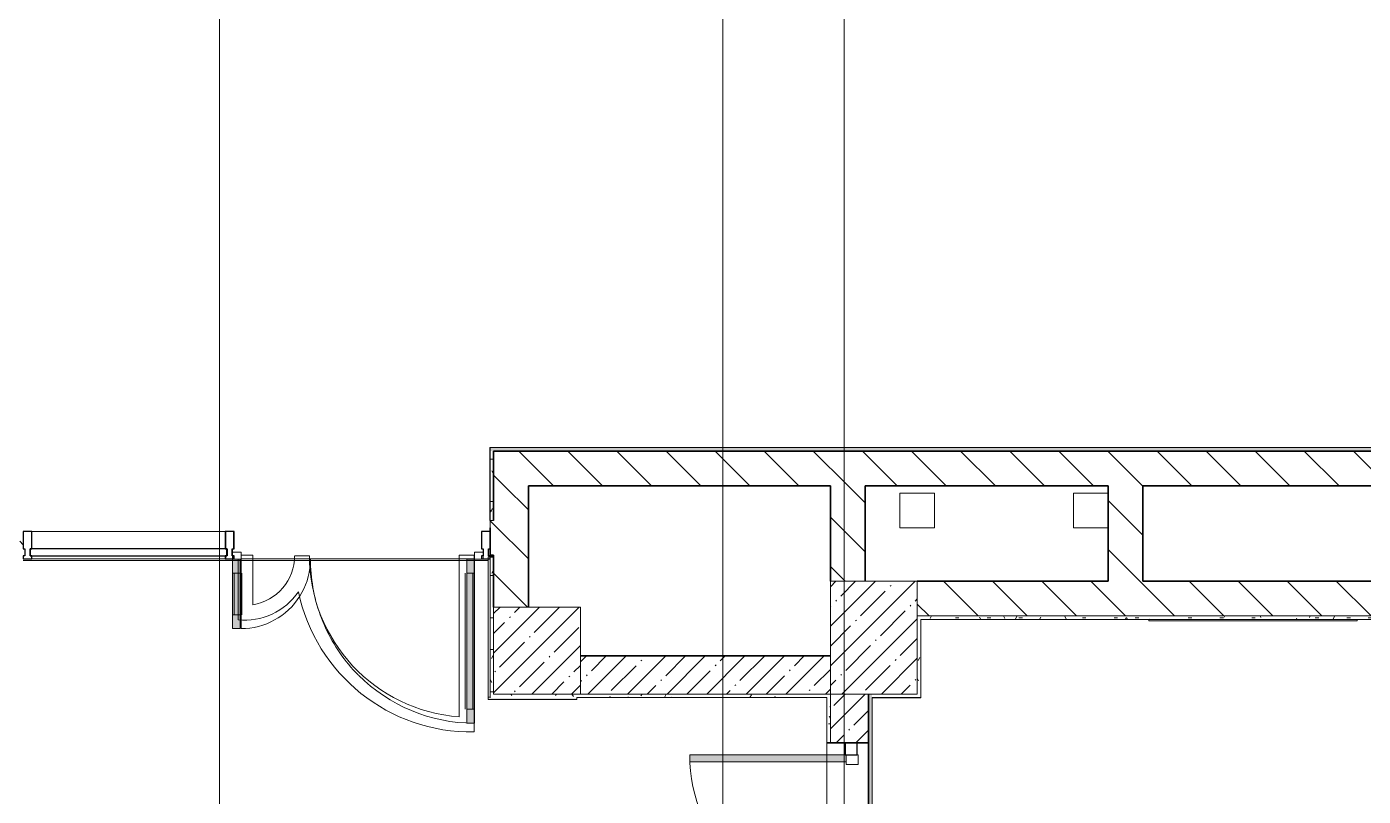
# Model space of a CAD drawing. Header units: millimetres. Extents: x 3914 to 443608, y -156176 to 78197.
# Drawn here: x 386270 to 393969, y -135666 to -131232 of the extents above; entities that cross this region are included whole.
import ezdxf

# ---------------------------------------------------------------- set-up
doc = ezdxf.new("R2010")
doc.units = ezdxf.units.MM
doc.layers.add('A-AREA-PATT-3', color=7, linetype='Continuous', lineweight=5, true_color=0xe6fae8, transparency=1)
for name, color, linetype, lineweight in [('A-DETL-GENF', 7, 'Continuous', 9), ('A-DOOR-1', 7, 'Continuous', 5), ('A-FLOR', 7, 'Continuous', 9), ('A-FLOR-PATT-1', 7, 'Continuous', 5), ('A-GLAZ-CURT', 7, 'Continuous', 9), ('A-GLAZ-CURT-2', 7, 'Continuous', 25), ('A-GLAZ-CWMG', 7, 'Continuous', 9), ('A-GLAZ-CWMG-1', 7, 'Continuous', 25), ('A-WALL', 7, 'Continuous', 5), ('A-WALL-1', 7, 'Continuous', 35), ('I-WALL', 7, 'Continuous', 5), ('S-COLS', 7, 'Continuous', 9), ('S-COLS-1', 7, 'Continuous', 5), ('Оси', 7, 'Continuous', 9)]:
    doc.layers.add(name, color=color, linetype=linetype, lineweight=lineweight)
doc.layers.add('A-DOOR-4', color=7, linetype='Continuous', lineweight=5, true_color=0xd7dbdf)
doc.layers.add('A-WALL-FNSH-1', color=9, linetype='Continuous', lineweight=5, true_color=0x808080)
pattern_1 = [(45, (315419.7, -145976.68), (-114.04925, 114.04925), []), (45, (315533.75, -145976.68), (-114.04925, 114.04925), [201.612, -40.322, 6.706, -33.617])]
pattern_2 = [(135, (315419.7, -145976.68), (-141.42136, -141.42136), [])]
pattern_3 = [(0, (315419.7, -145976.68), (243.84, 60.96), [20.117, -162.763, 20.117, -162.763, -975.36]), (0, (315419.7, -145976.68), (243.84, 60.96), [-365.76, 20.117, -345.643, 20.117, -162.763, -426.72]), (0, (315419.7, -145976.68), (243.84, 60.96), [-914.4, 20.117, -101.803, 20.117, -284.683]), (120, (315511.14, -145946.2), (-174.71291, 180.691634), [20.117, -162.763, 20.117, -162.763, -975.36]), (120, (315511.14, -145946.2), (-174.71291, 180.691634), [-365.76, 20.117, -345.643, 20.117, -162.763, -426.72]), (120, (315511.14, -145946.2), (-174.71291, 180.691634), [-914.4, 20.117, -101.803, 20.117, -284.683]), (240, (315541.62, -145824.28), (-69.12709, -241.651634), [20.117, -162.763, 20.117, -162.763, -975.36]), (240, (315541.62, -145824.28), (-69.12709, -241.651634), [-365.76, 20.117, -345.643, 20.117, -162.763, -426.72]), (240, (315541.62, -145824.28), (-69.12709, -241.651634), [-914.4, 20.117, -101.803, 20.117, -284.683])]

# ---------------------------------------------------------------- blocks, each defined once
blk = doc.blocks.new('BSC_Колонна _Прямоугольная - 650х500-23287315-Объем проектирования 3 этажа')
at = {"layer": 'S-COLS-1'}
h = blk.add_hatch(dxfattribs=at)
h.set_pattern_fill('FP_82', color=256, style=0, pattern_type=2)
h.set_pattern_definition([(135, (11225, -75730), (-114.04925, -114.04925), []), (135, (11225, -75615.95), (-114.04925, -114.04925), [201.612, -40.322, 6.706, -33.617])])
h.paths.add_polyline_path([(325, 90), (325, 250), (-325, 250), (-325, -250), (325, -250), (325, 44.7)])
for p, q in [((325, 250), (-325, 250)), ((-325, 250), (-325, -250)), ((325, -250), (325, 250)), ((-325, -250), (325, -250))]:
    blk.add_line(p, q, dxfattribs=at)
blk = doc.blocks.new('BSC_Колонна _Прямоугольная - 500х500-V546-Объем проектирования 3 этажа')
at = {"layer": 'S-COLS-1'}
h = blk.add_hatch(dxfattribs=at)
h.set_pattern_fill('FP_83', color=256, style=0, pattern_type=2)
h.set_pattern_definition([(45, (-73790, -11150), (-114.04925, 114.04925), []), (45, (-73675.95, -11150), (-114.04925, 114.04925), [201.613, -40.323, 6.706, -33.617])])
h.paths.add_polyline_path([(-190.9, -250), (250, -250), (250, 250), (-250, 250), (-250, -250)])
for p, q in [((250, 250), (-250, 250)), ((-250, 250), (-250, -250)), ((250, -250), (250, 250)), ((-250, -250), (250, -250))]:
    blk.add_line(p, q, dxfattribs=at)
blk = doc.blocks.new('Прямоугольный импост - 50 x 70 мм-32306835-Объем проектирования 3 этажа')
at = {"layer": 'A-GLAZ-CWMG-1'}
for p, q in [((0, 35), (-70, 35)), ((-70, 35), (-70, -35)), ((0, -35), (0, 35)), ((-70, -35), (0, -35))]:
    blk.add_line(p, q, dxfattribs=at)
blk = doc.blocks.new('Прямоугольный импост - Импост структурный с накладкой - 160мм Темный-33326237-Объем проектирования 3 этажа')
at = {"layer": 'A-GLAZ-CWMG-1'}
for p, q in [((-50, 40), (-50, 140)), ((-50, 140), (0, 140)), ((0, 140), (0, 40)), ((-40, 40), (-50, 40)), ((-50, -17), (-50, 0)), ((-50, 0), (-40, 0)), ((-40, 0), (-40, 40)), ((-10, 40), (-10, 0)), ((0, 40), (-10, 40)), ((-10, 0), (0, 0)), ((0, 0), (0, -17)), ((0, -17), (-50, -17))]:
    blk.add_line(p, q, dxfattribs=at)
blk = doc.blocks.new('Системная панель - Стекло - 40мм-32468815-Объем проектирования 3 этажа')
at = {"layer": 'A-GLAZ-CURT-2'}
for p, q in [((567, 0), (-567, 0)), ((-567, 0), (-567, -40)), ((567, -40), (567, 0)), ((-567, -40), (567, -40))]:
    blk.add_line(p, q, dxfattribs=at)
blk = doc.blocks.new('Прямоугольный импост - Импост структурный с накладкой - 160мм Темный-33326239-Объем проектирования 3 этажа')
at = {"layer": 'A-GLAZ-CWMG-1'}
for p, q in [((-25, 40), (-25, 140)), ((-25, 140), (25, 140)), ((25, 140), (25, 40)), ((-15, 40), (-25, 40)), ((-25, -17), (-25, 0)), ((-25, 0), (-15, 0)), ((-15, 0), (-15, 40)), ((15, 40), (15, 0)), ((25, 40), (15, 40)), ((15, 0), (25, 0)), ((25, 0), (25, -17)), ((25, -17), (-25, -17))]:
    blk.add_line(p, q, dxfattribs=at)
blk = doc.blocks.new('Прямоугольный импост - Импост структурный с накладкой - 160мм Темный-V716-Объем проектирования 3 этажа')
at = {"layer": 'A-GLAZ-CWMG-1'}
for p, q in [((0, 140), (-50, 140)), ((-50, 140), (-50, 40)), ((0, 40), (0, 140)), ((-50, 40), (-40, 40)), ((-40, 0), (-50, 0)), ((-50, 0), (-50, -17)), ((-40, 40), (-40, 0)), ((-10, 0), (-10, 40)), ((-10, 40), (0, 40)), ((0, 0), (-10, 0)), ((0, -17), (0, 0)), ((-50, -17), (0, -17))]:
    blk.add_line(p, q, dxfattribs=at)
blk = doc.blocks.new('Прямоугольный импост - Импост структурный с накладкой - 160мм Темный-32468813-Объем проектирования 3 этажа')
at = {"layer": 'A-GLAZ-CWMG'}
for p, q in [((70880, 11837), (71994, 11837)), ((70880, 11680), (71994, 11680))]:
    blk.add_line(p, q, dxfattribs=at)
blk = doc.blocks.new('Прямоугольный импост - Импост структурный с накладкой - 160мм Темный-V717-Объем проектирования 3 этажа')
at = {"layer": 'A-GLAZ-CWMG-1'}
for p, q in [((-25, 40), (-25, 140)), ((-25, 140), (25, 140)), ((25, 140), (25, 40)), ((-15, 40), (-25, 40)), ((-25, -17), (-25, 0)), ((-25, 0), (-15, 0)), ((-15, 0), (-15, 40)), ((15, 40), (15, 0)), ((25, 40), (15, 40)), ((15, 0), (25, 0)), ((25, 0), (25, -17)), ((25, -17), (-25, -17))]:
    blk.add_line(p, q, dxfattribs=at)

msp = doc.modelspace()

# ---------------------------------------------------------------- hatches: boundary and pattern name
at = {"layer": 'A-AREA-PATT-3'}
h = msp.add_hatch(color=256, dxfattribs=at)
h.paths.add_polyline_path([(391139.7, -136797.7), (391139.7, -135357.7), (391129.7, -135357.7), (391131, -136797.7), (391136.4, -136797.7)])
h.paths.add_polyline_path([(393929.5, -134655.7), (393934.7, -134655.7), (393934.7, -134651.7), (392734.7, -134651.7), (392734.7, -134655.7), (393369.9, -134655.7)])
h = msp.add_hatch(color=256, dxfattribs=at)
h.paths.add_polyline_path([(363849.7, -138091.7), (363849.7, -138056.7), (363779.7, -138056.7), (363779.7, -138091.7)])
h.paths.add_polyline_path([(366279.7, -138091.7), (366279.6, -138056.7), (365344.7, -138056.7), (365344.7, -138091.7), (366279.6, -138091.7)])
h.paths.add_polyline_path([(365214.7, -138091.7), (365214.7, -138056.7), (365144.7, -138056.7), (365144.7, -138091.7)])
h.paths.add_polyline_path([(354179.5, -138056.2), (354179.7, -138056.2), (354179.7, -137996.7), (354159.7, -137995.3), (354159.7, -137976.7), (354095.7, -137976.7), (354095.7, -137926.7), (354059.7, -137926.7), (354059.7, -138056.2), (354159.7, -138056.2)])
h.paths.add_polyline_path([(354095.7, -135896.7), (354095.7, -135846.7), (354179.7, -135846.7), (354179.2, -135767.2), (354059.7, -135767.2), (354059.7, -135896.7)])
h.paths.add_polyline_path([(388929.4, -135107.7), (389439.4, -135107.7), (389439.4, -135102.2), (388928.2, -135102.2), (388928.7, -135107.7)])
h.paths.add_polyline_path([(382215.7, -135107.7), (382215.7, -135102.2), (381715.7, -135102.2), (381715.7, -135107.7), (382212.9, -135107.7)])
at = {"layer": 'A-FLOR-PATT-1'}
h = msp.add_hatch(color=256, dxfattribs=at)
h.paths.add_polyline_path([(365144.7, -138061.7), (365144.7, -137661.7), (365104.7, -137661.7), (365104.7, -138061.7)])
h.paths.add_polyline_path([(363849.7, -138061.7), (363889.7, -138061.7), (363889.7, -137166.7), (363849.7, -137166.7), (363849.7, -138056.7)])
h.paths.add_polyline_path([(356374.7, -138061.7), (356414.7, -138061.7), (356414.7, -137661.7), (356374.7, -137661.7), (356374.7, -137759.2)])
h.paths.add_polyline_path([(355159.7, -138061.7), (355159.7, -137166.7), (355119.7, -137166.7), (355119.7, -138061.7)])
h.paths.add_polyline_path([(374754.7, -138061), (374754.7, -137661), (374714.7, -137661), (374714.7, -138061)])
h.paths.add_polyline_path([(373499.7, -138061), (373499.7, -137166), (373459.7, -137166), (373459.7, -138061), (373471.5, -138061)])
h.paths.add_polyline_path([(390589.7, -136727.7), (390879.7, -136727.7), (390879.7, -136687.7), (390589.7, -136687.7)])
h.paths.add_polyline_path([(390681.3, -135467.7), (390879.7, -135467.7), (390879.7, -135427.7), (390089.7, -135427.7), (390089.7, -135467.7), (390491.8, -135467.7)])
h.paths.add_polyline_path([(388849.7, -135244.7), (388849.7, -134307.7), (388846.7, -134307.7), (388846.7, -135244.7)])
h.paths.add_polyline_path([(385563.7, -135106.7), (385563.7, -134307.7), (385518.7, -134307.7), (385518.7, -135106.7)])
h.paths.add_polyline_path([(376800.2, -135076.7), (377358.7, -135076.7), (377358.7, -134626.7), (376799.7, -134627.7), (376799.7, -135076.7)])
h.paths.add_polyline_path([(387499.7, -134699.7), (387499.7, -134649.4), (387487.7, -134649.2), (387487.7, -134307.7), (387454.7, -134307.7), (387454.7, -134699.7), (387487.7, -134699.7)])
h.paths.add_polyline_path([(384248.7, -134596.7), (384248.7, -134307.7), (384203.7, -134307.7), (384203.7, -134596.7), (384217, -134596.7)])
h = msp.add_hatch(color=256, dxfattribs=at)
h.paths.add_polyline_path([(388846.7, -134307.7), (388849.7, -134307.7), (388849.7, -134299.7), (388846.7, -134299.7), (388846.7, -134302)])
h.paths.add_polyline_path([(388846.7, -135244.7), (388846.7, -134307.7), (388804.7, -134307.7), (388804.7, -135244.7)])
h.paths.add_polyline_path([(387487.7, -134307.7), (387487.7, -134299.7), (387454.7, -134299.7), (387454.7, -134307.7)])
h.paths.add_polyline_path([(387499.7, -134649.4), (387499.7, -134307.7), (387487.7, -134307.7), (387487.7, -134649.2)])
h.paths.add_polyline_path([(384203.7, -134307.7), (384248.7, -134307.7), (384248.7, -134296.7), (384203.7, -134296.7)])
h.paths.add_polyline_path([(385518.7, -134307.7), (385563.7, -134307.7), (385563.7, -134296.7), (385518.7, -134296.7)])
h = msp.add_hatch(color=256, dxfattribs=at)
h.paths.add_polyline_path([(387499.7, -134307.7), (387499.7, -134299.7), (387487.7, -134299.7), (387487.7, -134307.7), (387496.9, -134307.7)])
h.paths.add_polyline_path([(388846.7, -134307.7), (388844.6, -134299.7), (388804.7, -134299.7), (388804.7, -134307.7), (388843.9, -134307.7)])
h = msp.add_hatch(color=256, dxfattribs=at)
h.paths.add_polyline_path([(390879.7, -136727.7), (390989.7, -136727.7), (390989.7, -136687.7), (390879.7, -136687.7)])
h.paths.add_polyline_path([(390879.7, -135467.7), (390989.7, -135467.7), (390989.7, -135427.7), (390879.7, -135427.7)])
at = {"layer": 'I-WALL'}
h = msp.add_hatch(dxfattribs=at)
h.set_pattern_fill('FP_191', color=256, style=0, pattern_type=2)
h.set_pattern_definition(pattern_3)
h.paths.add_polyline_path([(395319.7, -133676.7), (395319.7, -133656.7), (388939.7, -133656.7), (388939.7, -133676.7), (395119.7, -133676.7)])
h = msp.add_hatch(dxfattribs=at)
h.set_pattern_fill('FP_191', color=256, style=0, pattern_type=2)
h.set_pattern_definition(pattern_3)
h.paths.add_polyline_path([(388959.7, -134076.7), (388959.7, -133676.7), (388939.7, -133676.7), (388939.7, -134076.7)])
h = msp.add_hatch(dxfattribs=at)
h.set_pattern_fill('FP_23', color=256, style=0, pattern_type=2)
h.set_pattern_definition(pattern_2)
h.paths.add_polyline_path([(388959.7, -133876.7), (395119.7, -133876.7), (395119.7, -133676.7), (388959.7, -133676.7)])
h = msp.add_hatch(dxfattribs=at)
h.set_pattern_fill('FP_23', color=256, style=0, pattern_type=2)
h.set_pattern_definition(pattern_2)
h.paths.add_polyline_path([(388959.7, -134576.7), (389159.7, -134576.7), (389159.7, -133876.7), (388959.7, -133876.7), (388959.7, -134307.7)])
h = msp.add_hatch(dxfattribs=at)
h.set_pattern_fill('FP_23', color=256, style=0, pattern_type=2)
h.set_pattern_definition(pattern_2)
h.paths.add_polyline_path([(391099.7, -134426.7), (391099.7, -133876.7), (390899.7, -133876.7), (390899.7, -134426.7)])
h = msp.add_hatch(dxfattribs=at)
h.set_pattern_fill('FP_23', color=256, style=0, pattern_type=2)
h.set_pattern_definition(pattern_2)
h.paths.add_polyline_path([(392500.2, -134426.7), (392700.2, -134426.7), (392700.2, -133876.7), (392500.2, -133876.7), (392500.2, -134119.7)])
h = msp.add_hatch(dxfattribs=at)
h.set_pattern_fill('FP_23', color=256, style=0, pattern_type=2)
h.set_pattern_definition(pattern_2)
h.paths.add_polyline_path([(388959.7, -134276.7), (388959.7, -134076.7), (388939.7, -134076.7), (388939.7, -134276.7)])
h.paths.add_polyline_path([(385729.7, -134276.7), (385729.7, -134076.7), (385653.7, -134076.7), (385653.7, -134276.7), (385709.7, -134276.7)])
h.paths.add_polyline_path([(386229.7, -134276.7), (386249.7, -134276.7), (386249.7, -134076.7), (386229.7, -134076.7), (386229.7, -134119.7)])
h.paths.add_polyline_path([(384090.2, -134276.7), (384173.7, -134276.7), (384173.7, -134076.7), (384089.7, -134076.7), (384089.7, -134276.7)])
h = msp.add_hatch(dxfattribs=at)
h.set_pattern_fill('FP_191', color=256, style=0, pattern_type=2)
h.set_pattern_definition(pattern_3)
h.paths.add_polyline_path([(388959.7, -135076.7), (388959.7, -134286.7), (388939.7, -134286.7), (388939.7, -135076.7), (388948, -135076.7)])
h = msp.add_hatch(dxfattribs=at)
h.set_pattern_fill('FP_23', color=256, style=0, pattern_type=2)
h.set_pattern_definition(pattern_2)
h.paths.add_polyline_path([(395769.7, -134626.7), (395769.7, -134426.7), (391399.7, -134426.7), (391399.7, -134626.7), (395755.7, -134626.7)])
h = msp.add_hatch(dxfattribs=at)
h.set_pattern_fill('FP_191', color=256, style=0, pattern_type=2)
h.set_pattern_definition(pattern_3)
h.paths.add_polyline_path([(395545.5, -134646.7), (395748.7, -134646.7), (395749.7, -134626.7), (391399.7, -134626.7), (391399.7, -134646.7), (395338.7, -134646.7)])
h = msp.add_hatch(dxfattribs=at)
h.set_pattern_fill('FP_191', color=256, style=0, pattern_type=2)
h.set_pattern_definition(pattern_3)
h.paths.add_polyline_path([(391399.7, -135096.7), (391419.7, -135096.7), (391419.7, -134647.7), (391399.7, -134647.7), (391399.7, -135076.7)])
h = msp.add_hatch(dxfattribs=at)
h.set_pattern_fill('FP_1', color=256, style=0, pattern_type=2)
h.set_pattern_definition(pattern_1)
h.paths.add_polyline_path([(390899.7, -135076.7), (390899.7, -134856.7), (389459.7, -134856.7), (389459.7, -135076.7), (390879.7, -135076.7)])
h = msp.add_hatch(dxfattribs=at)
h.set_pattern_fill('FP_191', color=256, style=0, pattern_type=2)
h.set_pattern_definition(pattern_3)
h.paths.add_polyline_path([(390106.6, -135096.7), (390878.7, -135096.7), (390878.7, -135076.7), (388939.7, -135076.7), (388939.7, -135096.7), (389459.7, -135096.7)])
h = msp.add_hatch(dxfattribs=at)
h.set_pattern_fill('FP_191', color=256, style=0, pattern_type=2)
h.set_pattern_definition(pattern_3)
h.paths.add_polyline_path([(390899.7, -137676.7), (390899.7, -136797.7), (390879.7, -136797.7), (390879.7, -137675.7), (390895.2, -137676.5)])
h.paths.add_polyline_path([(390889.7, -135357.7), (390899.7, -135357.7), (390899.7, -135076.7), (390879.7, -135076.7), (390879.7, -135357.7)])
h = msp.add_hatch(dxfattribs=at)
h.set_pattern_fill('FP_1', color=256, style=0, pattern_type=2)
h.set_pattern_definition(pattern_1)
h.paths.add_polyline_path([(390899.7, -138076.7), (391119.7, -138076.7), (391119.7, -136797.7), (390899.7, -136797.7), (390899.7, -137776.7)])
h.paths.add_polyline_path([(391058, -135357.7), (391119.7, -135357.7), (391119.7, -135076.7), (390899.7, -135076.7), (390899.7, -135357.7)])
h = msp.add_hatch(dxfattribs=at)
h.set_pattern_fill('FP_191', color=256, style=0, pattern_type=2)
h.set_pattern_definition(pattern_3)
h.paths.add_polyline_path([(391119.7, -141926.7), (391139.7, -141926.7), (391138.7, -135096.7), (391119.7, -135076.7), (391119.7, -141926.7)])
h.paths.add_polyline_path([(391139.7, -135096.7), (391139.7, -135076.7), (391119.7, -135076.7)])

# ---------------------------------------------------------------- linework, layer by layer
at = {"layer": 'A-DETL-GENF'}
for p, q in [((387454.7, -134699.7), (387454.7, -134299.7)), ((387454.7, -134299.7), (387454.7, -134699.7)), ((387499.7, -134649.4), (387499.7, -134299.7)), ((387499.7, -134649.4), (387499.7, -134299.7)), ((388804.7, -134299.7), (388844.6, -134299.7)), ((388804.7, -135244.7), (388804.7, -134299.7)), ((388804.7, -134299.7), (388804.7, -135244.7)), ((388844.6, -134299.7), (388804.7, -134299.7)), ((388846.7, -134299.7), (388849.7, -134299.7)), ((388849.7, -134299.7), (388846.7, -134299.7)), ((388849.7, -135244.7), (388849.7, -134299.7)), ((388849.7, -135244.7), (388849.7, -134299.7)), ((387454.7, -134379.7), (387487.7, -134379.7)), ((387464.7, -134619.7), (387464.7, -134379.7)), ((387487.7, -134379.7), (387499.7, -134379.7)), ((387508.7, -134619.7), (387508.7, -134379.7)), ((388795.7, -135164.7), (388795.7, -134379.7)), ((388846.7, -134379.7), (388804.7, -134379.7)), ((388839.7, -135164.7), (388839.7, -134379.7)), ((388849.7, -134379.7), (388846.7, -134379.7)), ((387454.7, -134619.7), (387487.7, -134619.7)), ((387487.7, -134619.7), (387499.7, -134619.7)), ((387499.7, -134699.7), (387499.7, -134649.4)), ((387499.7, -134699.7), (387499.7, -134649.4)), ((387454.7, -134699.7), (387499.7, -134699.7)), ((387454.7, -134699.7), (387499.7, -134699.7)), ((388846.7, -135164.7), (388804.7, -135164.7)), ((388849.7, -135164.7), (388846.7, -135164.7)), ((388846.7, -135244.7), (388804.7, -135244.7)), ((388804.7, -135244.7), (388846.7, -135244.7)), ((388849.7, -135244.7), (388846.7, -135244.7)), ((388846.7, -135244.7), (388849.7, -135244.7)), ((390984.7, -135427.7), (390089.7, -135427.7)), ((390089.7, -135427.7), (390089.7, -135467.7)), ((390089.7, -135467.7), (390989.7, -135467.7)), ((390989.7, -135467.7), (390989.7, -135427.7)), ((390989.7, -135482.7), (390989.7, -135427.7)), ((391059.7, -135482.7), (390989.7, -135482.7)), ((391054.7, -135427.7), (391059.7, -135427.7)), ((391059.7, -135427.7), (391059.7, -135482.7))]:
    msp.add_line(p, q, dxfattribs=at)
at = {"layer": 'A-DOOR-1'}
for p, q in [((387504.7, -134259.7), (387454.7, -134259.7)), ((387454.7, -134259.7), (387454.7, -134299.7)), ((387504.7, -134299.7), (387504.7, -134259.7)), ((388899.7, -134259.7), (388849.7, -134259.7)), ((388849.7, -134259.7), (388849.7, -134299.7)), ((388899.7, -134299.7), (388899.7, -134259.7)), ((387454.7, -134299.7), (387504.7, -134299.7)), ((388849.7, -135244.7), (388849.7, -134299.7)), ((388849.7, -134299.7), (388899.7, -134299.7)), ((387504.7, -134699.7), (387504.7, -134649.4)), ((390089.7, -135427.7), (390984.7, -135427.7))]:
    msp.add_line(p, q, dxfattribs=at)
for centre, radius, start, end in [((387504.7, -134299.7), 400, 356.043, 0), ((388849.7, -134299.7), 945, 180, 199.85779), ((387504.7, -134299.7), 400, 270, 327.77987), ((388849.7, -134299.7), 945, 269.81933, 270), ((390989.7, -135427.7), 900, 180, 270)]:
    msp.add_arc(centre, radius, start, end, dxfattribs=at)
at = {"layer": 'A-DOOR-4'}
msp.add_line((387504.7, -134649.4), (387504.7, -134299.7), dxfattribs=at)
for centre, radius, start, end in [((387504.7, -134299.7), 400, 327.77987, 356.043), ((388849.7, -134299.7), 945, 199.85779, 204.72432), ((388849.7, -134299.7), 945, 204.83948, 224.8678), ((388849.7, -134299.7), 945, 225, 269.81933)]:
    msp.add_arc(centre, radius, start, end, dxfattribs=at)
at = {"layer": 'A-FLOR'}
for p, q in [((395338.7, -133656.7), (388939.7, -133656.7)), ((388939.7, -133656.7), (388939.7, -134119.9)), ((391500.2, -133919.7), (391300.2, -133919.7)), ((391300.2, -133919.7), (391300.2, -134119.7)), ((391500.2, -134119.7), (391500.2, -133919.7)), ((392500.2, -133919.7), (392300.2, -133919.7)), ((392300.2, -133919.7), (392300.2, -134119.7)), ((391300.2, -134119.7), (391500.2, -134119.7)), ((392300.2, -134119.7), (392500.2, -134119.7)), ((386249.7, -134307.7), (388928.7, -134307.7)), ((386299.7, -134296.7), (387413.7, -134296.7)), ((387414.7, -134296.7), (387454.7, -134296.7)), ((387487.7, -134649.2), (387487.7, -134299.7)), ((387504.7, -134276.7), (387572.4, -134276.7)), ((387504.7, -134296.7), (388844.9, -134296.7)), ((387572.4, -134276.7), (387572.4, -134562.9)), ((387813.7, -134279.5), (387898.4, -134279.5)), ((388762, -135207.8), (388762, -134276.7)), ((388762, -134276.7), (388846.7, -134276.7)), ((388846.7, -134276.7), (388846.7, -135294.8)), ((388846.7, -134296.7), (388849.7, -134296.7)), ((388899.7, -134296.7), (388928.7, -134296.7)), ((388939.7, -134276.7), (388939.7, -134279.7)), ((391420.7, -135096.7), (391420.7, -134646.7)), ((389439.4, -135096.7), (390878.7, -135096.7)), ((390879.7, -135096.7), (390879.7, -137675.7)), ((391140.7, -135276.7), (391140.7, -135096.7)), ((391140.7, -135096.7), (391419.7, -135096.7))]:
    msp.add_line(p, q, dxfattribs=at)
for centre, radius, start, end in [((387526.6, -134279.5), 287, 279.17366, 0), ((387526.6, -134279.5), 287, 279.17366, 0), ((388829.1, -134279.5), 930.7, 180, 265.86869), ((388829.1, -134279.5), 930.7, 180, 265.86869), ((387526.6, -134279.5), 371.7, 263.98747, 326.07537), ((387526.6, -134279.5), 371.7, 263.98747, 326.07537), ((388829.1, -134279.5), 1015.4, 191.7891, 270.99569), ((388829.1, -134279.5), 1015.4, 191.7891, 270.99569)]:
    msp.add_arc(centre, radius, start, end, dxfattribs=at)
at = {"layer": 'A-WALL'}
for p, q in [((388939.7, -134076.7), (388959.7, -134076.7)), ((395769.7, -134626.7), (391399.7, -134626.7)), ((395749.7, -134646.7), (391419.7, -134646.7)), ((391419.7, -134646.7), (391419.7, -135096.7)), ((389439.4, -135096.7), (389439.4, -135097.2)), ((390899.7, -135076.7), (389459.7, -135076.7)), ((390899.7, -135076.7), (390899.7, -135357.7)), ((391140.7, -135096.7), (391139.7, -135096.7)), ((391139.7, -135096.7), (391139.7, -141906.7))]:
    msp.add_line(p, q, dxfattribs=at)
at = {"layer": 'A-WALL-1'}
for p, q in [((395319.7, -133676.7), (388959.7, -133676.7)), ((388959.7, -133676.7), (388959.7, -134076.7)), ((389159.7, -133876.7), (390899.7, -133876.7)), ((389159.7, -134576.7), (389159.7, -133876.7)), ((390899.7, -133876.7), (390899.7, -134426.7)), ((391099.7, -134426.7), (391099.7, -133876.7)), ((391099.7, -133876.7), (392500.2, -133876.7)), ((392500.2, -133876.7), (392500.2, -134426.7)), ((392700.2, -133876.7), (395119.7, -133876.7)), ((392700.2, -134426.7), (392700.2, -133876.7)), ((388939.7, -134119.9), (388939.7, -134276.7)), ((388939.7, -134276.7), (388959.7, -134276.7)), ((388959.7, -134286.7), (388939.7, -134286.7)), ((388959.7, -134276.7), (388959.7, -134576.7)), ((388959.7, -134576.7), (388959.7, -134286.7)), ((392500.2, -134426.7), (391399.7, -134426.7)), ((395119.7, -134426.7), (392700.2, -134426.7)), ((390899.7, -134856.7), (389459.7, -134856.7)), ((388939.7, -135094.1), (388939.7, -135096.7)), ((390878.7, -135096.7), (390879.7, -135096.7)), ((391119.7, -135076.7), (391119.7, -141926.7)), ((390879.7, -135357.7), (391119.7, -135357.7))]:
    msp.add_line(p, q, dxfattribs=at)
at = {"layer": 'A-WALL-FNSH-1'}
for p, q in [((388938.7, -133655.7), (388938.7, -134076.7)), ((395340.7, -133655.7), (388938.7, -133655.7)), ((388938.7, -134076.7), (388939.7, -134076.7)), ((388939.7, -134286.7), (388928.7, -134286.7)), ((388928.7, -134286.7), (388928.7, -135094.1)), ((388939.7, -135094.1), (388939.7, -134286.7)), ((391420.7, -134647.7), (392734.7, -134647.7)), ((392734.7, -134647.7), (392734.7, -134646.7)), ((393934.7, -134646.7), (393934.7, -134647.7)), ((393934.7, -134647.7), (395748.7, -134647.7)), ((388928.2, -135096.7), (388928.2, -135107.7)), ((388928.2, -135107.7), (389439.4, -135107.7)), ((388928.7, -135094.1), (388939.7, -135094.1)), ((390878.7, -135096.2), (389439.4, -135096.2)), ((389439.4, -135096.2), (389439.4, -135096.7)), ((389439.4, -135107.7), (389439.4, -135097.2)), ((390878.7, -135096.7), (390878.7, -135096.2)), ((391420.7, -135097.7), (391139.7, -135097.7)), ((391420.7, -135097.7), (391420.7, -135096.7)), ((391140.7, -135357.7), (391140.7, -135276.7)), ((390878.7, -135357.7), (390879.7, -135357.7)), ((391139.7, -135357.7), (391140.7, -135357.7))]:
    msp.add_line(p, q, dxfattribs=at)
at = {"layer": 'I-WALL'}
for p, q in [((392734.7, -134647.7), (393934.7, -134647.7)), ((392734.7, -134647.7), (392734.7, -134655.7)), ((393934.7, -134647.7), (393934.7, -134655.7)), ((393934.7, -134655.7), (392734.7, -134655.7))]:
    msp.add_line(p, q, dxfattribs=at)
at = {"layer": 'Оси'}
for points in [[(390979.7, -147882.9), (390979.7, -142882.9), (390979.7, -123398.6), (390979.7, -118398.6)], [(387379.7, -147882.9), (387379.7, -142882.9), (387379.7, -123578.6), (387379.7, -118578.6)], [(390279.7, -147882.9), (390279.7, -142882.9), (390279.7, -123578.6), (390279.7, -118578.6)]]:
    msp.add_lwpolyline(points, dxfattribs=at)

# ---------------------------------------------------------------- block references
at = {"layer": 'A-GLAZ-CURT', "rotation": 180}
msp.add_blockref('Системная панель - Стекло - 40мм-32468815-Объем проектирования 3 этажа', (386856.7, -134279.7), dxfattribs=at)
at = {"layer": 'A-GLAZ-CWMG', "extrusion": (0, 0, -1)}
for name, p in [('Прямоугольный импост - Импост структурный с накладкой - 160мм Темный-33326237-Объем проектирования 3 этажа', (-386249.7, -134279.7)), ('Прямоугольный импост - Импост структурный с накладкой - 160мм Темный-33326239-Объем проектирования 3 этажа', (-387438.7, -134279.7)), ('Прямоугольный импост - Импост структурный с накладкой - 160мм Темный-V717-Объем проектирования 3 этажа', (-387439.7, -134279.7))]:
    msp.add_blockref(name, p, dxfattribs=at)
at = {"layer": 'A-GLAZ-CWMG'}
for name, p in [('Прямоугольный импост - Импост структурный с накладкой - 160мм Темный-32468813-Объем проектирования 3 этажа', (315419.7, -145976.7)), ('Прямоугольный импост - Импост структурный с накладкой - 160мм Темный-V716-Объем проектирования 3 этажа', (388939.7, -134279.7))]:
    msp.add_blockref(name, p, dxfattribs=at)
at = {"layer": 'A-GLAZ-CWMG', "rotation": 89.99999999999942}
msp.add_blockref('Прямоугольный импост - 50 x 70 мм-32306835-Объем проектирования 3 этажа', (391019.7, -135357.7), dxfattribs=at)
at = {"layer": 'S-COLS', "rotation": 270.0000000000007}
msp.add_blockref('BSC_Колонна _Прямоугольная - 650х500-23287315-Объем проектирования 3 этажа', (391149.7, -134751.7), dxfattribs=at)
at = {"layer": 'S-COLS'}
msp.add_blockref('BSC_Колонна _Прямоугольная - 500х500-V546-Объем проектирования 3 этажа', (389209.7, -134826.7), dxfattribs=at)

doc.saveas('drawing.dxf')
